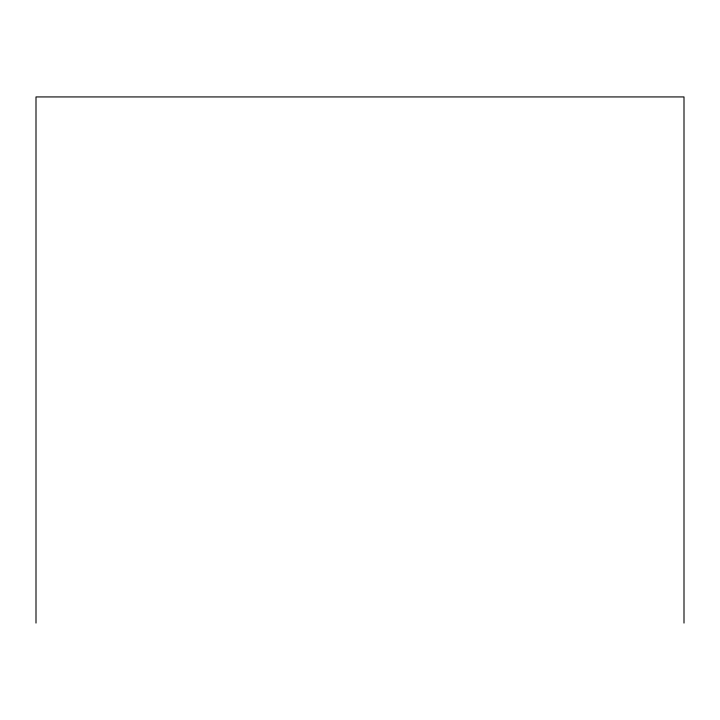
<?xml version="1.0" encoding="UTF-8"?>
<svg xmlns="http://www.w3.org/2000/svg" width="720" height="720" viewBox="0 0 720 720"><rect width="100%" height="100%" fill="white"/><g stroke="black" fill="none" stroke-linecap="round" stroke-linejoin="round"><path stroke-width="1.08" d="M684 623.07L684 96.93L36 96.93L36 623.07"/></g></svg>
